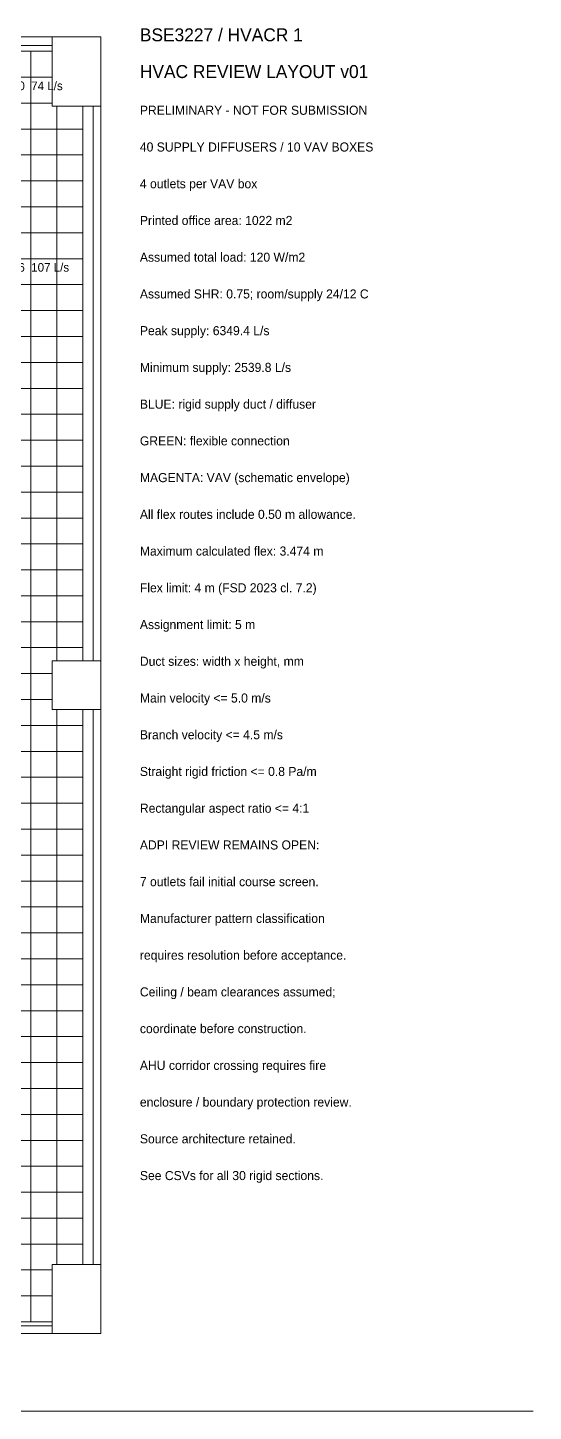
# Model space of a CAD drawing. Header units: millimetres. Extents: x 63846 to 119346, y 12149 to 46142.
# Drawn here: x 107651 to 119346, y 14126 to 46142 of the extents above; entities that cross this region are included whole.
import ezdxf

# ---------------------------------------------------------------- set-up
doc = ezdxf.new("R2010")
doc.units = ezdxf.units.MM
for name, color, linetype, lineweight in [('ARCH', 8, 'Continuous', 5), ('Ceiling Grid', 9, 'Continuous', 5), ('M-REVIEW', 1, 'Continuous', 30), ('M-TEXT', 7, 'Continuous', 18)]:
    doc.layers.add(name, color=color, linetype=linetype, lineweight=lineweight)

msp = doc.modelspace()

# ---------------------------------------------------------------- linework, layer by layer
at = {"layer": 'ARCH', "lineweight": 15}
for p, q in [((64346, 45926), (109346, 45926)), ((109346, 45926), (109346, 15926)), ((95209, 45726), (108221, 45726)), ((109166, 44326), (109166, 31488)), ((108221, 30363), (108221, 31488)), ((109166, 30363), (109166, 17526)), ((108221, 16106), (95209, 16106)), ((109346, 15926), (64346, 15926))]:
    msp.add_line(p, q, dxfattribs=at)
msp.add_lwpolyline([(109346, 45926), (108221, 45926), (108221, 44326), (109346, 44326)], dxfattribs=at)
for points in [[(108221, 30363), (109346, 30363), (109346, 31488), (108221, 31488)], [(108221, 15926), (109346, 15926), (109346, 17526), (108221, 17526)]]:
    msp.add_lwpolyline(points, close=True, dxfattribs=at)
at = {"layer": 'Ceiling Grid', "lineweight": 15}
for p, q in [((107726, 31796), (108326, 31796)), ((107726, 31196), (107726, 31796)), ((108326, 31796), (108326, 31488)), ((108326, 31796), (108926, 31796)), ((108326, 31488), (108326, 31796)), ((108926, 31796), (108926, 31488)), ((108221, 31196), (107726, 31196)), ((107726, 31196), (108221, 31196)), ((107726, 30596), (107726, 31196)), ((108221, 30596), (107726, 30596)), ((107726, 30596), (108221, 30596)), ((107726, 29996), (107726, 30596)), ((108326, 30363), (108326, 29996)), ((108326, 29996), (108326, 30363)), ((108926, 30363), (108926, 29996)), ((108326, 29996), (107726, 29996)), ((108926, 29996), (108326, 29996))]:
    msp.add_line(p, q, dxfattribs=at)
for points in [[(107126, 45596), (107726, 45596), (107726, 44996), (107126, 44996)], [(107126, 44996), (107726, 44996), (107726, 44396), (107126, 44396)], [(107126, 44396), (107726, 44396), (107726, 43796), (107126, 43796)], [(107126, 43796), (107726, 43796), (107726, 43196), (107126, 43196)], [(107726, 43796), (108326, 43796), (108326, 43196), (107726, 43196)], [(108326, 43796), (108926, 43796), (108926, 43196), (108326, 43196)], [(107126, 43196), (107726, 43196), (107726, 42596), (107126, 42596)], [(107726, 43196), (108326, 43196), (108326, 42596), (107726, 42596)], [(108326, 43196), (108926, 43196), (108926, 42596), (108326, 42596)], [(107126, 42596), (107726, 42596), (107726, 41996), (107126, 41996)], [(107726, 42596), (108326, 42596), (108326, 41996), (107726, 41996)], [(108326, 42596), (108926, 42596), (108926, 41996), (108326, 41996)], [(107126, 41996), (107726, 41996), (107726, 41396), (107126, 41396)], [(107726, 41996), (108326, 41996), (108326, 41396), (107726, 41396)], [(108326, 41996), (108926, 41996), (108926, 41396), (108326, 41396)], [(107126, 41396), (107726, 41396), (107726, 40796), (107126, 40796)], [(107726, 41396), (108326, 41396), (108326, 40796), (107726, 40796)], [(108326, 41396), (108926, 41396), (108926, 40796), (108326, 40796)], [(107126, 40796), (107726, 40796), (107726, 40196), (107126, 40196)], [(107726, 40796), (108326, 40796), (108326, 40196), (107726, 40196)], [(108326, 40796), (108926, 40796), (108926, 40196), (108326, 40196)], [(107126, 40196), (107726, 40196), (107726, 39596), (107126, 39596)], [(107726, 40196), (108326, 40196), (108326, 39596), (107726, 39596)], [(108326, 40196), (108926, 40196), (108926, 39596), (108326, 39596)], [(107126, 39596), (107726, 39596), (107726, 38996), (107126, 38996)], [(107726, 39596), (108326, 39596), (108326, 38996), (107726, 38996)], [(108326, 39596), (108926, 39596), (108926, 38996), (108326, 38996)], [(107126, 38996), (107726, 38996), (107726, 38396), (107126, 38396)], [(107726, 38996), (108326, 38996), (108326, 38396), (107726, 38396)], [(108326, 38996), (108926, 38996), (108926, 38396), (108326, 38396)], [(107126, 38396), (107726, 38396), (107726, 37796), (107126, 37796)], [(107726, 38396), (108326, 38396), (108326, 37796), (107726, 37796)], [(108326, 38396), (108926, 38396), (108926, 37796), (108326, 37796)], [(107126, 37796), (107726, 37796), (107726, 37196), (107126, 37196)], [(107726, 37796), (108326, 37796), (108326, 37196), (107726, 37196)], [(108326, 37796), (108926, 37796), (108926, 37196), (108326, 37196)], [(107126, 37196), (107726, 37196), (107726, 36596), (107126, 36596)], [(107726, 37196), (108326, 37196), (108326, 36596), (107726, 36596)], [(108326, 37196), (108926, 37196), (108926, 36596), (108326, 36596)], [(107126, 36596), (107726, 36596), (107726, 35996), (107126, 35996)], [(107726, 36596), (108326, 36596), (108326, 35996), (107726, 35996)], [(108326, 36596), (108926, 36596), (108926, 35996), (108326, 35996)], [(107126, 35996), (107726, 35996), (107726, 35396), (107126, 35396)], [(107726, 35996), (108326, 35996), (108326, 35396), (107726, 35396)], [(108326, 35996), (108926, 35996), (108926, 35396), (108326, 35396)], [(107126, 35396), (107726, 35396), (107726, 34796), (107126, 34796)], [(107726, 35396), (108326, 35396), (108326, 34796), (107726, 34796)], [(108326, 35396), (108926, 35396), (108926, 34796), (108326, 34796)], [(107126, 34796), (107726, 34796), (107726, 34196), (107126, 34196)], [(107726, 34796), (108326, 34796), (108326, 34196), (107726, 34196)], [(108326, 34796), (108926, 34796), (108926, 34196), (108326, 34196)], [(107126, 34196), (107726, 34196), (107726, 33596), (107126, 33596)], [(107726, 34196), (108326, 34196), (108326, 33596), (107726, 33596)], [(108326, 34196), (108926, 34196), (108926, 33596), (108326, 33596)], [(107126, 33596), (107726, 33596), (107726, 32996), (107126, 32996)], [(107726, 33596), (108326, 33596), (108326, 32996), (107726, 32996)], [(108326, 33596), (108926, 33596), (108926, 32996), (108326, 32996)], [(107126, 32996), (107726, 32996), (107726, 32396), (107126, 32396)], [(107726, 32996), (108326, 32996), (108326, 32396), (107726, 32396)], [(108326, 32996), (108926, 32996), (108926, 32396), (108326, 32396)], [(107126, 32396), (107726, 32396), (107726, 31796), (107126, 31796)], [(107726, 32396), (108326, 32396), (108326, 31796), (107726, 31796)], [(108326, 32396), (108926, 32396), (108926, 31796), (108326, 31796)], [(107126, 31796), (107726, 31796), (107726, 31196), (107126, 31196)], [(107126, 31196), (107726, 31196), (107726, 30596), (107126, 30596)], [(107126, 30596), (107726, 30596), (107726, 29996), (107126, 29996)], [(107126, 29996), (107726, 29996), (107726, 29396), (107126, 29396)], [(107726, 29996), (108326, 29996), (108326, 29396), (107726, 29396)], [(108326, 29996), (108926, 29996), (108926, 29396), (108326, 29396)], [(107126, 29396), (107726, 29396), (107726, 28796), (107126, 28796)], [(107726, 29396), (108326, 29396), (108326, 28796), (107726, 28796)], [(108326, 29396), (108926, 29396), (108926, 28796), (108326, 28796)], [(107126, 28796), (107726, 28796), (107726, 28196), (107126, 28196)], [(107726, 28796), (108326, 28796), (108326, 28196), (107726, 28196)], [(108326, 28796), (108926, 28796), (108926, 28196), (108326, 28196)], [(107126, 28196), (107726, 28196), (107726, 27596), (107126, 27596)], [(107726, 28196), (108326, 28196), (108326, 27596), (107726, 27596)], [(108326, 28196), (108926, 28196), (108926, 27596), (108326, 27596)], [(107126, 27596), (107726, 27596), (107726, 26996), (107126, 26996)], [(107726, 27596), (108326, 27596), (108326, 26996), (107726, 26996)], [(108326, 27596), (108926, 27596), (108926, 26996), (108326, 26996)], [(107126, 26996), (107726, 26996), (107726, 26396), (107126, 26396)], [(107726, 26996), (108326, 26996), (108326, 26396), (107726, 26396)], [(108326, 26996), (108926, 26996), (108926, 26396), (108326, 26396)], [(107126, 26396), (107726, 26396), (107726, 25796), (107126, 25796)], [(107726, 26396), (108326, 26396), (108326, 25796), (107726, 25796)], [(108326, 26396), (108926, 26396), (108926, 25796), (108326, 25796)], [(107126, 25796), (107726, 25796), (107726, 25196), (107126, 25196)], [(107726, 25796), (108326, 25796), (108326, 25196), (107726, 25196)], [(108326, 25796), (108926, 25796), (108926, 25196), (108326, 25196)], [(107126, 25196), (107726, 25196), (107726, 24596), (107126, 24596)], [(107726, 25196), (108326, 25196), (108326, 24596), (107726, 24596)], [(108326, 25196), (108926, 25196), (108926, 24596), (108326, 24596)], [(107126, 24596), (107726, 24596), (107726, 23996), (107126, 23996)], [(107726, 24596), (108326, 24596), (108326, 23996), (107726, 23996)], [(108326, 24596), (108926, 24596), (108926, 23996), (108326, 23996)], [(107126, 23996), (107726, 23996), (107726, 23396), (107126, 23396)], [(107726, 23996), (108326, 23996), (108326, 23396), (107726, 23396)], [(108326, 23996), (108926, 23996), (108926, 23396), (108326, 23396)], [(107126, 23396), (107726, 23396), (107726, 22796), (107126, 22796)], [(107726, 23396), (108326, 23396), (108326, 22796), (107726, 22796)], [(108326, 23396), (108926, 23396), (108926, 22796), (108326, 22796)], [(107126, 22796), (107726, 22796), (107726, 22196), (107126, 22196)], [(107726, 22796), (108326, 22796), (108326, 22196), (107726, 22196)], [(108326, 22796), (108926, 22796), (108926, 22196), (108326, 22196)], [(107126, 22196), (107726, 22196), (107726, 21596), (107126, 21596)], [(107726, 22196), (108326, 22196), (108326, 21596), (107726, 21596)], [(108326, 22196), (108926, 22196), (108926, 21596), (108326, 21596)], [(107126, 21596), (107726, 21596), (107726, 20996), (107126, 20996)], [(107726, 21596), (108326, 21596), (108326, 20996), (107726, 20996)], [(108326, 21596), (108926, 21596), (108926, 20996), (108326, 20996)], [(107126, 20996), (107726, 20996), (107726, 20396), (107126, 20396)], [(107726, 20996), (108326, 20996), (108326, 20396), (107726, 20396)], [(108326, 20996), (108926, 20996), (108926, 20396), (108326, 20396)], [(107126, 20396), (107726, 20396), (107726, 19796), (107126, 19796)], [(107726, 20396), (108326, 20396), (108326, 19796), (107726, 19796)], [(108326, 20396), (108926, 20396), (108926, 19796), (108326, 19796)], [(107126, 19796), (107726, 19796), (107726, 19196), (107126, 19196)], [(107726, 19796), (108326, 19796), (108326, 19196), (107726, 19196)], [(108326, 19796), (108926, 19796), (108926, 19196), (108326, 19196)], [(107126, 19196), (107726, 19196), (107726, 18596), (107126, 18596)], [(107726, 19196), (108326, 19196), (108326, 18596), (107726, 18596)], [(108326, 19196), (108926, 19196), (108926, 18596), (108326, 18596)], [(107126, 18596), (107726, 18596), (107726, 17996), (107126, 17996)], [(107726, 18596), (108326, 18596), (108326, 17996), (107726, 17996)], [(108326, 18596), (108926, 18596), (108926, 17996), (108326, 17996)], [(107126, 17996), (107726, 17996), (107726, 17396), (107126, 17396)], [(107126, 17396), (107726, 17396), (107726, 16796), (107126, 16796)], [(107126, 16796), (107726, 16796), (107726, 16196), (107126, 16196)]]:
    msp.add_lwpolyline(points, close=True, dxfattribs=at)
for points in [[(108221, 44996), (107726, 44996), (107726, 45596), (108221, 45596)], [(108221, 44396), (107726, 44396), (107726, 44996), (108221, 44996)], [(108326, 44326), (108326, 43796), (107726, 43796), (107726, 44396), (108221, 44396)], [(108926, 44326), (108926, 43796), (108326, 43796), (108326, 44326)], [(108221, 17396), (107726, 17396), (107726, 17996), (108326, 17996), (108326, 17526)], [(108326, 17526), (108326, 17996), (108926, 17996), (108926, 17526)], [(108221, 16796), (107726, 16796), (107726, 17396), (108221, 17396)], [(108221, 16196), (107726, 16196), (107726, 16796), (108221, 16796)]]:
    msp.add_lwpolyline(points, dxfattribs=at)
at = {"layer": 'M-TEXT', "lineweight": 15}
msp.add_line((63846, 14126), (119346, 14126), dxfattribs=at)

# ---------------------------------------------------------------- texts
at = {"layer": 'M-REVIEW', "lineweight": 15}
for s, p in [('PRELIMINARY - NOT FOR SUBMISSION', (110246, 44126)), ('ADPI REVIEW REMAINS OPEN:', (110246, 27126)), ('7 outlets fail initial course screen.', (110246, 26276)), ('Manufacturer pattern classification', (110246, 25426)), ('requires resolution before acceptance.', (110246, 24576))]:
    msp.add_text(s, height=210, dxfattribs=at).set_placement(p)
at = {"layer": 'M-TEXT', "lineweight": 15}
for s, height, p in [('BSE3227 / HVACR 1', 300, (110246, 45826)), ('HVAC REVIEW LAYOUT v01', 300, (110246, 44976)), ('SD-40  74 L/s', 200, (106826, 44696)), ('40 SUPPLY DIFFUSERS / 10 VAV BOXES', 210, (110246, 43276)), ('4 outlets per VAV box', 210, (110246, 42426)), ('Printed office area: 1022 m2', 210, (110246, 41576)), ('SD-36  107 L/s', 200, (106826, 40496)), ('Assumed total load: 120 W/m2', 210, (110246, 40726)), ('Assumed SHR: 0.75; room/supply 24/12 C', 210, (110246, 39876)), ('Peak supply: 6349.4 L/s', 210, (110246, 39026)), ('Minimum supply: 2539.8 L/s', 210, (110246, 38176)), ('BLUE: rigid supply duct / diffuser', 210, (110246, 37326)), ('GREEN: flexible connection', 210, (110246, 36476)), ('MAGENTA: VAV (schematic envelope)', 210, (110246, 35626)), ('All flex routes include 0.50 m allowance.', 210, (110246, 34776)), ('Maximum calculated flex: 3.474 m', 210, (110246, 33926)), ('Flex limit: 4 m (FSD 2023 cl. 7.2)', 210, (110246, 33076)), ('Assignment limit: 5 m', 210, (110246, 32226)), ('Duct sizes: width x height, mm', 210, (110246, 31376)), ('Main velocity <= 5.0 m/s', 210, (110246, 30526)), ('Branch velocity <= 4.5 m/s', 210, (110246, 29676)), ('Straight rigid friction <= 0.8 Pa/m', 210, (110246, 28826)), ('Rectangular aspect ratio <= 4:1', 210, (110246, 27976)), ('Ceiling / beam clearances assumed;', 210, (110246, 23726)), ('coordinate before construction.', 210, (110246, 22876)), ('AHU corridor crossing requires fire', 210, (110246, 22026)), ('enclosure / boundary protection review.', 210, (110246, 21176)), ('Source architecture retained.', 210, (110246, 20326)), ('See CSVs for all 30 rigid sections.', 210, (110246, 19476))]:
    msp.add_text(s, height=height, dxfattribs=at).set_placement(p)

doc.saveas('drawing.dxf')
